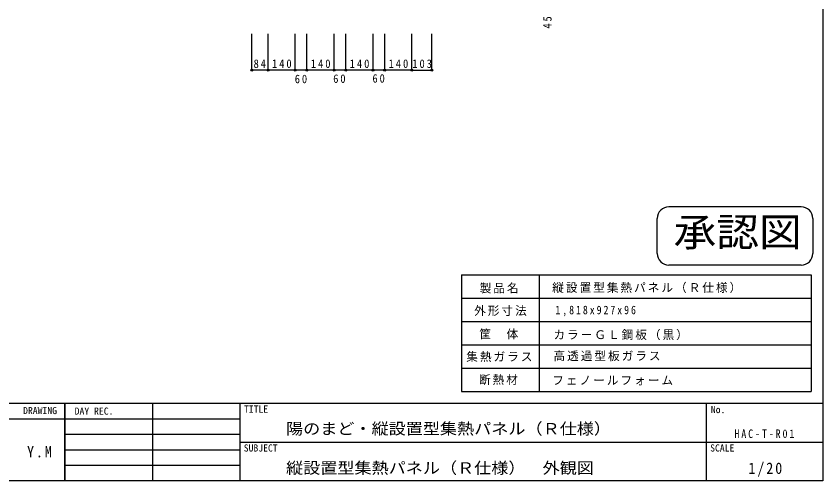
# Model space of a CAD drawing. Units: millimetres at full size, sheet at 1:20. Extents: x -8224 to 8256, y -8309 to 9191.
# Drawn here: x -4295 to -144, y -8309 to -5917 of the extents above; entities that cross this region are included whole.
import ezdxf
from ezdxf.enums import TextEntityAlignment as Align

# ---------------------------------------------------------------- set-up
doc = ezdxf.new("R2010")
doc.units = ezdxf.units.MM
doc.header["$LTSCALE"] = 20
doc.header["$PDMODE"] = 32
doc.header["$PDSIZE"] = 10
doc.layers.add('0-0', color=4, linetype='Continuous')
doc.styles.add('ＭＳ ゴシック', font='')
doc.styles.get('ＭＳ ゴシック').set_extended_font_data('MS Gothic')

msp = doc.modelspace()

# ---------------------------------------------------------------- linework, layer by layer
at = {"layer": '0-0', "color": 5}
for p, q in [((-144.26, -2688.94), (-144.26, -8308.94)), ((-8224.26, -7908.94), (-144.26, -7908.94)), ((-144.26, -8308.94), (-8224.26, -8308.94))]:
    msp.add_line(p, q, dxfattribs=at)
at = {"layer": '0-0'}
for p, q in [((-3083.02, -6194.08), (-3083.02, -6008.15)), ((-2999.02, -6194.08), (-2999.02, -6008.15)), ((-2999.02, -6194.08), (-2999.02, -6008.15)), ((-2859.02, -6194.08), (-2859.02, -6008.15)), ((-2799.02, -6194.08), (-2799.02, -6008.15)), ((-2659.02, -6194.08), (-2659.02, -6008.15)), ((-2599.02, -6194.08), (-2599.02, -6008.15)), ((-2459.02, -6194.08), (-2459.02, -6008.15)), ((-2399.02, -6194.08), (-2399.02, -6008.15)), ((-2259.02, -6194.08), (-2259.02, -6008.15)), ((-2259.02, -6194.08), (-2259.02, -6008.15)), ((-2156.02, -6194.08), (-2156.02, -6008.15)), ((-2999.02, -6194.08), (-3083.02, -6194.08)), ((-2859.02, -6194.08), (-2999.02, -6194.08)), ((-2799.02, -6194.08), (-2859.02, -6194.08)), ((-2659.02, -6194.08), (-2799.02, -6194.08)), ((-2599.02, -6194.08), (-2659.02, -6194.08)), ((-2459.02, -6194.08), (-2599.02, -6194.08)), ((-2399.02, -6194.08), (-2459.02, -6194.08)), ((-2259.02, -6194.08), (-2399.02, -6194.08)), ((-2259.02, -6194.08), (-2156.02, -6194.08))]:
    msp.add_line(p, q, dxfattribs=at)
at = {"layer": '0-0', "color": 6}
for p, q in [((-256.14, -6898.26), (-936.14, -6898.26)), ((-996.14, -7138.26), (-996.14, -6958.26)), ((-196.14, -6958.26), (-196.14, -7138.26)), ((-256.14, -7198.26), (-936.14, -7198.26))]:
    msp.add_line(p, q, dxfattribs=at)
at = {"layer": '0-0', "color": 7}
for p, q in [((-2004.26, -7248.94), (-2004.26, -7848.94)), ((-2004.26, -7248.94), (-204.26, -7248.94)), ((-1604.26, -7248.94), (-1604.26, -7848.94)), ((-204.26, -7248.94), (-204.26, -7848.94)), ((-2004.26, -7368.94), (-204.26, -7368.94)), ((-2004.26, -7488.94), (-204.26, -7488.94)), ((-2004.26, -7608.94), (-204.26, -7608.94)), ((-2004.26, -7728.94), (-204.26, -7728.94)), ((-2004.26, -7848.94), (-204.26, -7848.94)), ((-4044.26, -7908.94), (-4044.26, -8308.94)), ((-3594.26, -7908.94), (-3594.26, -8308.94))]:
    msp.add_line(p, q, dxfattribs=at)
at = {"layer": '0-0', "color": 2}
for p, q in [((-4044.26, -8308.94), (-4044.26, -7908.94)), ((-3144.26, -7908.94), (-3144.26, -8308.94)), ((-744.26, -7908.94), (-744.26, -8308.94)), ((-4904.26, -7988.94), (-4044.26, -7988.94)), ((-4044.26, -7988.94), (-3144.26, -7988.94)), ((-4044.26, -8068.94), (-3144.26, -8068.94)), ((-3144.26, -8108.94), (-144.26, -8108.94)), ((-4044.26, -8148.94), (-3144.26, -8148.94)), ((-4044.26, -8228.94), (-3144.26, -8228.94))]:
    msp.add_line(p, q, dxfattribs=at)
at = {"layer": '0-0', "color": 6}
for centre, start, end in [((-936.14, -6958.26), 90, 180), ((-256.14, -6958.26), 0, 90), ((-936.14, -7138.26), 180, 270), ((-256.14, -7138.26), 270, 0)]:
    msp.add_arc(centre, 60, start, end, dxfattribs=at)
at = {"layer": '0-0', "color": 5}
for p in [(-3083.02, -6194.08), (-2999.02, -6194.08), (-2859.02, -6194.08), (-2799.02, -6194.08), (-2659.02, -6194.08), (-2599.02, -6194.08), (-2459.02, -6194.08), (-2399.02, -6194.08), (-2259.02, -6194.08), (-2156.02, -6194.08)]:
    msp.add_point(p, dxfattribs=at)

# ---------------------------------------------------------------- texts
at = {"layer": '0-0', "color": 6, "style": 'ＭＳ ゴシック', "width": 1.1}
msp.add_text('承認図', height=146.6, dxfattribs=at).set_placement((-912.62, -7145.38), align=Align.BOTTOM_LEFT)
at = {"layer": '0-0', "style": 'ＭＳ ゴシック'}
for s, p in [('DRAWING', (-4259.64, -7976.29)), ('TITLE', (-3123.22, -7968.52)), ('No.', (-720.72, -7971.26)), ('DAY REC.', (-3994.26, -7978.94)), ('SUBJECT', (-3124.26, -8168.94)), ('SCALE', (-724.26, -8168.94))]:
    msp.add_text(s, height=36.66, dxfattribs=at).set_placement(p, align=Align.BOTTOM_LEFT)
at = {"layer": '0-0', "color": 7, "style": 'ＭＳ ゴシック', "width": 1.1}
for s, p in [('陽のまど・縦設置型集熱パネル（Ｒ仕様）', (-2906.49, -8087.17)), ('陽のまど・縦設置型集熱パネル（Ｒ仕様）', (-2906.49, -8087.17)), ('縦設置型集熱パネル（Ｒ仕様）\u3000外観図', (-2906.49, -8289.34))]:
    msp.add_text(s, height=58.65, dxfattribs=at).set_placement(p, align=Align.BOTTOM_LEFT)
at = {"layer": '0-0', "color": 7, "insert": (-1539.44, -5980.88), "char_height": 43.99, "attachment_point": 7, "rotation": 90, "style": 'ＭＳ ゴシック'}
msp.add_mtext('\\T1.36;\\W0.9;45', dxfattribs=at)
at = {"layer": '0-0', "color": 7, "attachment_point": 7, "style": 'ＭＳ ゴシック'}
for s, insert, char_height in [('\\T1.36;\\W0.9;84', (-3073.52, -6184.08), 43.99), ('\\T1.38;\\W0.9;140', (-2979.02, -6184.08), 43.99), ('\\T1.38;\\W0.9;140', (-2779.02, -6184.08), 43.99), ('\\T1.38;\\W0.9;140', (-2579.02, -6184.08), 43.99), ('\\T1.38;\\W0.9;140', (-2379.02, -6184.08), 43.99), ('\\T1.38;\\W0.9;103', (-2257.02, -6184.08), 43.99), ('\\T1.36;\\W0.9;60', (-2861.64, -6262.55), 43.99), ('\\T1.36;\\W0.9;60', (-2663.92, -6261.11), 43.99), ('\\T1.36;\\W0.9;60', (-2461.86, -6259.67), 43.99), ('\\T1.17;製品名', (-1910.08, -7344.19), 43.99), ('\\T1.17;縦設置型集熱パネル（Ｒ仕様）', (-1536.88, -7342.15), 43.99), ('\\T1.17;外形寸法', (-1938.64, -7460.44), 43.99), ('\\T1.39;\\W0.85;1,818x927x96', (-1520.56, -7462.47), 43.99), ('\\T1.17;筐\u3000体', (-1912.12, -7580.76), 43.99), ('\\T1.17;カラーＧＬ鋼板（黒）', (-1530.76, -7584.84), 43.99), ('\\T1.17;高透過型板ガラス', (-1530.76, -7692.92), 43.99), ('\\T1.17;集熱ガラス', (-1979.42, -7697), 43.99), ('\\T1.17;断熱材', (-1914.16, -7815.29), 43.99), ('\\T1.17;フェノールフォーム', (-1536.88, -7817.32), 43.99), ('\\T1.39;\\W0.85;HAC-T-R01', (-599.26, -8088.94), 43.99), ('\\T1.27;\\W0.9;Y.M', (-4239.26, -8188.94), 58.65), ('\\T1.28;\\W0.9;1/20', (-527.15, -8287.37), 58.65)]:
    msp.add_mtext(s, dxfattribs=dict(at, insert=insert, char_height=char_height))

doc.saveas('drawing.dxf')
